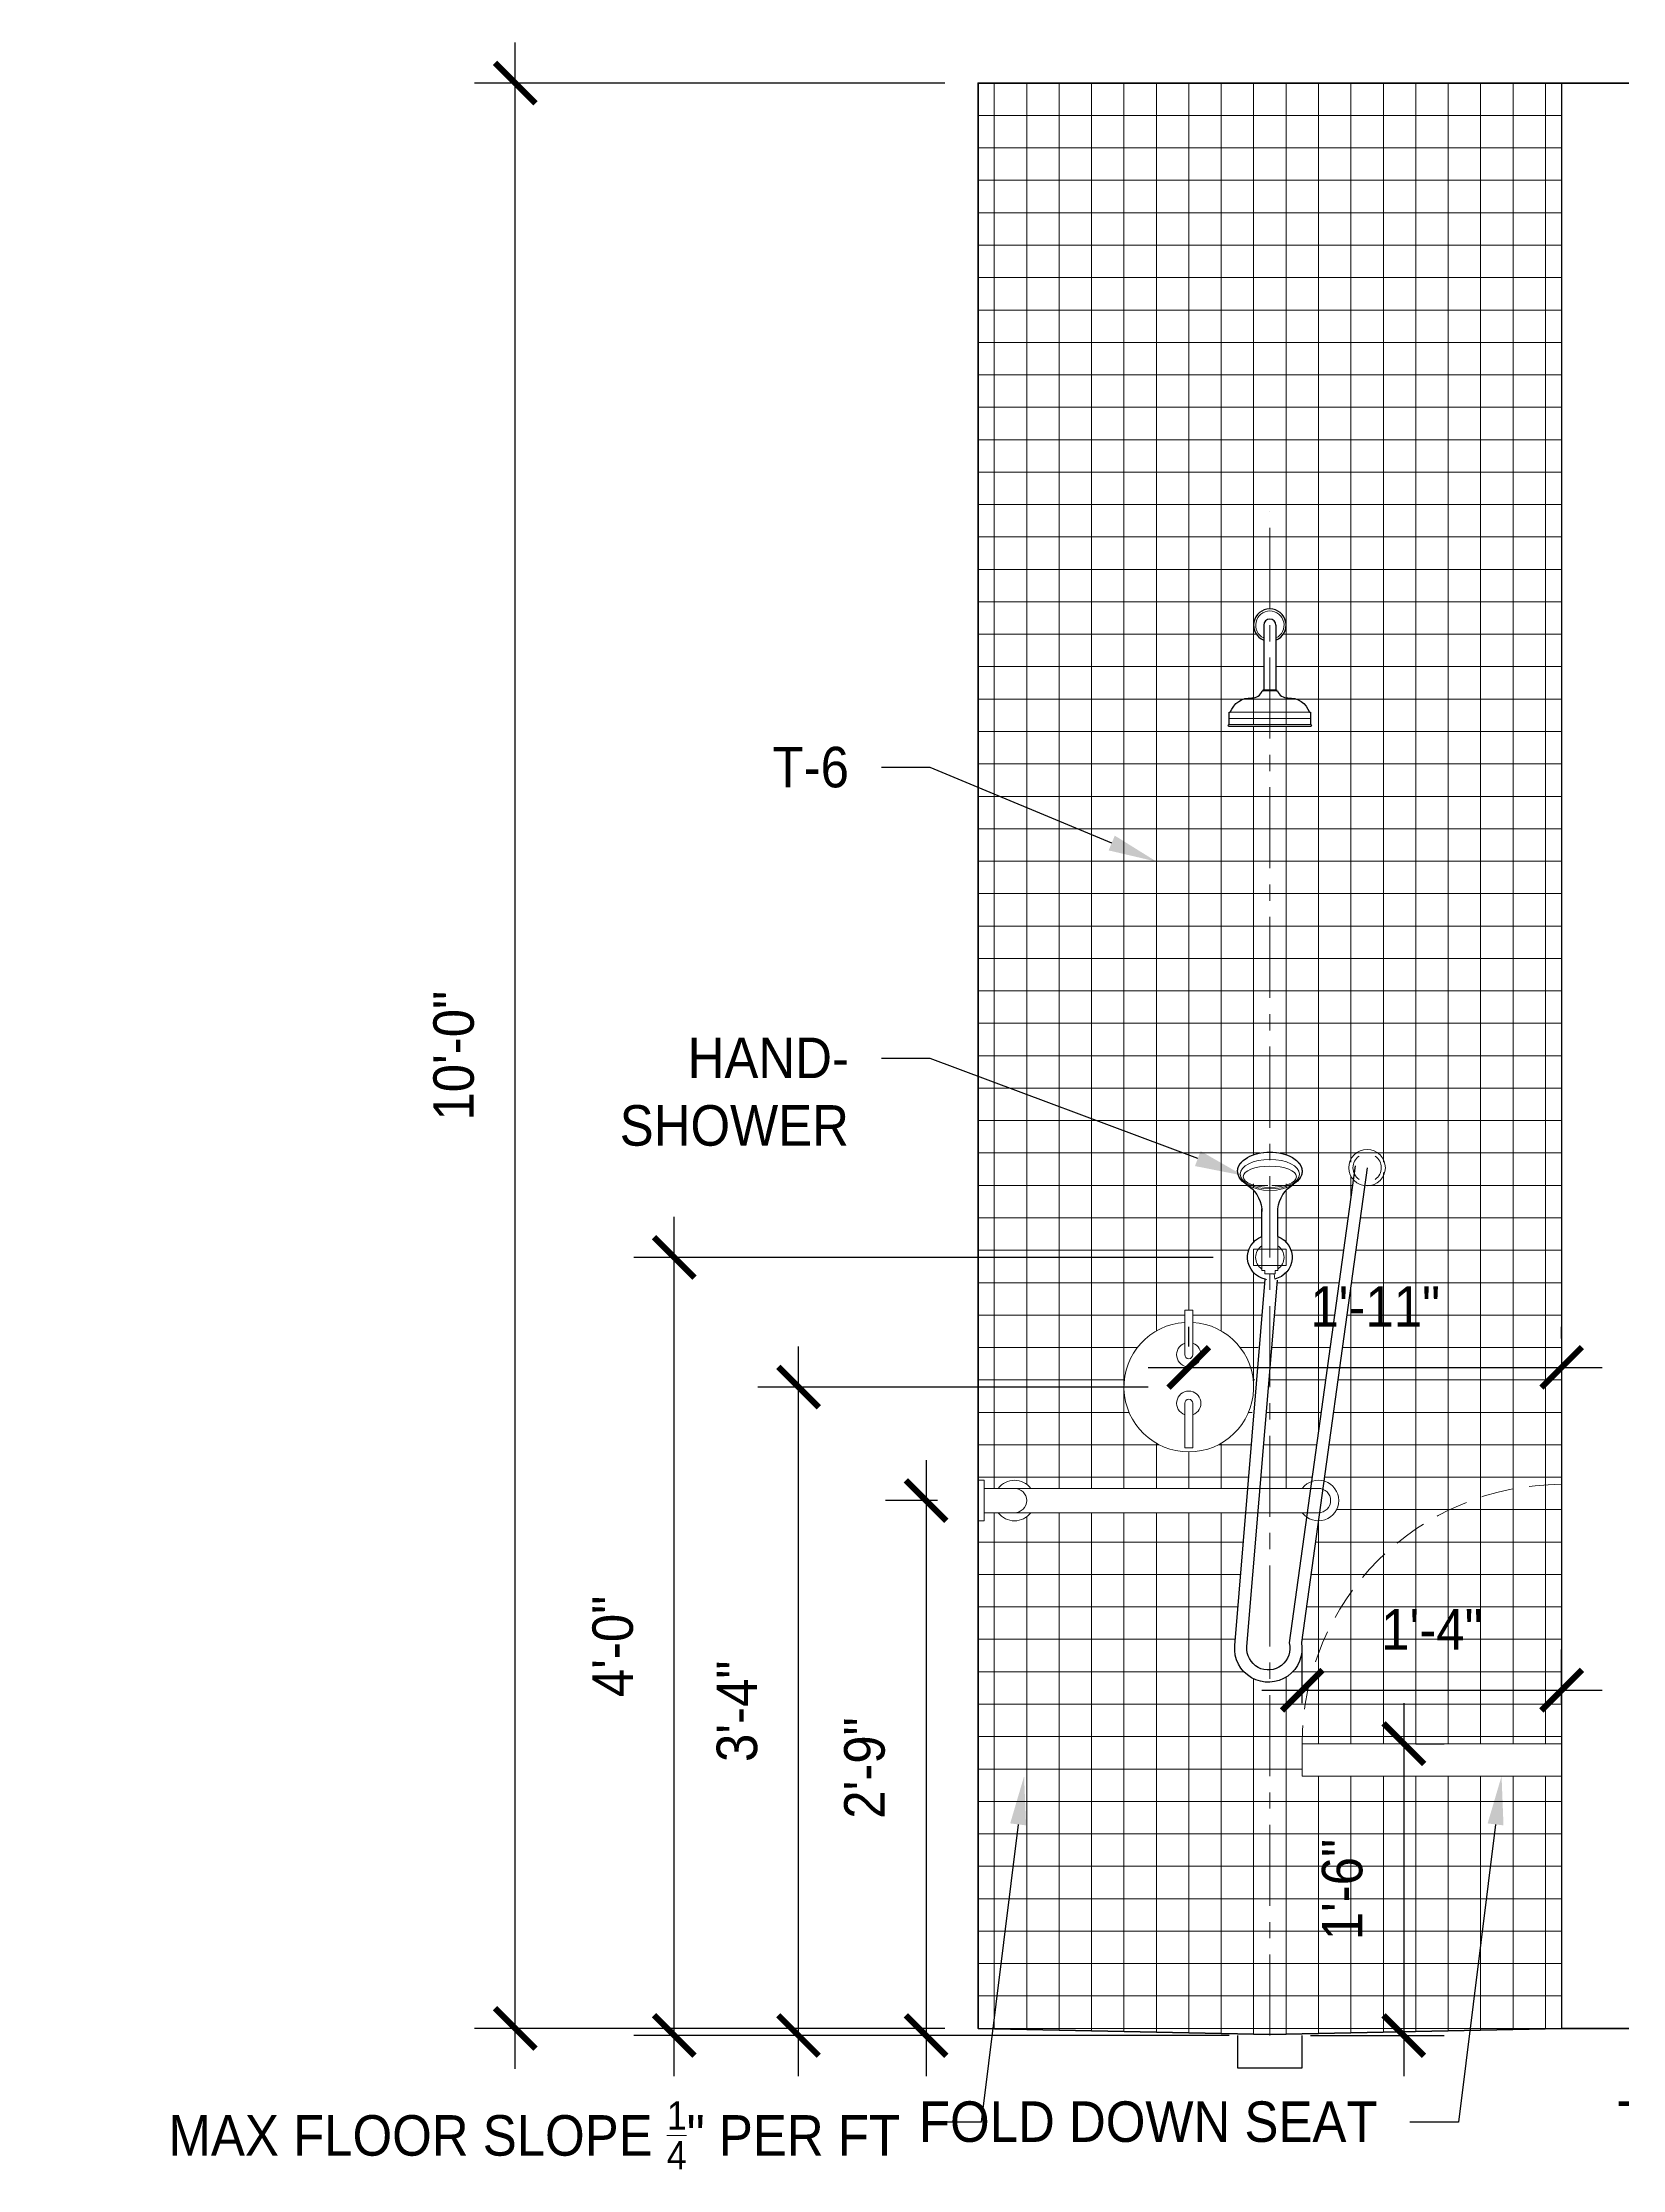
# Model space of a CAD drawing. Header units: inches. Extents: x -3027 to 6920, y -6604 to 320.
# Drawn here: x -856.7 to -759.2, y -2708.7 to -2577.5 of the extents above; entities that cross this region are included whole.
import ezdxf
from ezdxf import colors
from ezdxf.entities.mleader import LeaderData, LeaderLine
from ezdxf.math import Vec2, Vec3

# ---------------------------------------------------------------- set-up
doc = ezdxf.new("R2010")
doc.units = ezdxf.units.IN
doc.header["$LTSCALE"] = 4
doc.header["$MEASUREMENT"] = 0
doc.header["$PDMODE"] = 35
doc.header["$PDSIZE"] = -5
doc.linetypes.add('CENTER', pattern=[2, 1.25, -0.25, 0.25, -0.25])
doc.linetypes.add('DASHED', pattern=[0.75, 0.5, -0.25])
doc.layers.get('0').update_dxf_attribs({"linetype": 'CONTINUOUS'})
doc.layers.get('Defpoints').update_dxf_attribs({"linetype": 'CONTINUOUS'})
for name, color, linetype, lineweight in [('A-ELEV-2', 5, 'CONTINUOUS', 25), ('A-ELEV-3', 8, 'CONTINUOUS', 15), ('A-ELEV-4', 9, 'CONTINUOUS', 9), ('A-ELEV-BYND', 9, 'DASHED', 9), ('A-ELEV-CUT', 3, 'CONTINUOUS', 50), ('A-ELEV-HTCH', 40, 'CONTINUOUS', 9), ('A-NOTE-CL', 8, 'CENTER', 15), ('A-NOTE-DIM', 8, 'CONTINUOUS', 15), ('A-NOTE-REF', 8, 'CONTINUOUS', 15)]:
    doc.layers.add(name, color=color, linetype=linetype, lineweight=lineweight)
doc.styles.add('ANNOT-SM', font='swisse.ttf', dxfattribs={"width": 0.9, "height": 0.078125})
doc.dimstyles.new('DIM-ANNOT', dxfattribs={"dimtxt": 0.078125, "dimasz": 0.078125, "dimexe": 0.078125, "dimexo": 0.078125, "dimgap": 0.078125, "dimtad": 1, "dimzin": 11, "dimdsep": 46, "dimlunit": 4, "dimtxsty": 'ANNOT-SM', "dimblk1": 'ARCHTICK', "dimblk2": 'ARCHTICK', "dimsah": 1, "dimcen": 0, "dimdle": 0.078125, "dimclrd": 8, "dimclre": 8, "dimclrt": 8, "dimadec": 0, "dimazin": 0, "dimtfac": 4, "dimtofl": 0, "dimtmove": 2, "dimatfit": 3, "dimfxl": 1, "dimfrac": 2, "dimtzin": 0, "dimarcsym": 0})

# ---------------------------------------------------------------- blocks, each defined once
blk = doc.blocks.new('E15-SHWR-ROHLHD5-F-flat-1')
at = {"layer": 'A-ELEV-2'}
for p, q in [((-0.375, 0), (-0.375, -4)), ((0.375, 0), (0.375, -4))]:
    blk.add_line(p, q, dxfattribs=at)
blk.add_lwpolyline([(-2.5, -6.25, -0.9999999999999999), (-2.5, -6.125), (-2.5, -5.375), (-2.437500000000227, -5.375000000001137, -0.333686454698972), (-1.113209750827082, -4.489230281457594, 0.3211683476100087), (-0.4687499999972715, -4.062499999993634), (-0.40625, -4.0625), (-0.40625, -4), (0.40625, -4), (0.40625, -4.0625), (0.4687499999972715, -4.062499999993634, 0.3211683476100084), (1.113209750827082, -4.489230281457594, -0.333686454698972), (2.437500000000227, -5.375000000001137), (2.5, -5.375), (2.5, -6.125, -0.9999999999999999), (2.5, -6.25)], format="xyb", close=True, dxfattribs=at)
for radius, start, end in [(1, 292.0243128370433, 247.9756871629567), (0.375, 0, 180)]:
    blk.add_arc((0, 0), radius, start, end, dxfattribs=at)
at = {"layer": 'A-ELEV-4'}
for p, q in [((0.40625, -4.0625), (-0.40625, -4.0625)), ((2.5, -5.375), (-2.5, -5.375)), ((2.5, -5.758660223047173), (-2.5, -5.758660223047173)), ((2.5, -6.125), (-2.5, -6.125))]:
    blk.add_line(p, q, dxfattribs=at)
blk.add_arc((0, 0), 0.875, 295.3769335251491, 244.6230664748509, dxfattribs=at)
at = {"layer": 'A-ELEV-HTCH'}
blk.add_arc((-2.5, -6.1875), 0.0625, 90, 270, dxfattribs=at)
blk = doc.blocks.new('HC-GB-SD')
at = {"layer": 'A-ELEV-3'}
for p, q in [((0, -1.25), (0, 1.25)), ((0, 1.25), (0.375, 1.25)), ((0.375, 1.25), (0.375, -1.25)), ((0.375, 0.75), (2.25, 0.75)), ((0.375, 0.75), (0.5, 0.75)), ((0.375, -1.25), (0, -1.25)), ((0.375, -0.75), (2.25, -0.75)), ((0.5, -0.75), (0.375, -0.75))]:
    blk.add_line(p, q, dxfattribs=at)
blk.add_arc((2.25, 2.387982389953636e-15), 0.75, 270, 90, dxfattribs=at)
blk = doc.blocks.new('A$C621010FF')
at = {"layer": 'A-ELEV-3'}
for p, q in [((-0.25, 2), (-0.25, 4.742640687119291)), ((-0.25, 4.742640687119291), (0.25, 4.742640687119291)), ((0.25, 2), (0.25, 4.742640687119291)), ((-0.25, -1), (-0.25, -3.742640687119291)), ((0.25, -1), (0.25, -3.742640687119291)), ((-0.25, -3.742640687119291), (0.25, -3.742640687119291))]:
    blk.add_line(p, q, dxfattribs=at)
for centre, radius, start, end in [((0, 0), 4, 93.58332169847198, 86.41667830152804), ((0, 2), 0.75, 109.4712206344927, 70.52877936550732), ((0, 2), 0.25, 180, 0), ((0, -1), 0.75, 289.4712206344927, 250.5287793655073), ((0, -1), 0.25, 0, 180)]:
    blk.add_arc(centre, radius, start, end, dxfattribs=at)
blk = doc.blocks.new('E18-HANDHELD SHOWER')
at = {"layer": 'A-ELEV-2'}
for p, q in [((5.5, 1.280868845744408), (5.5, 3.001124230637288)), ((5.499999999999545, 2.821722580969436), (5.5, 3.001124230639107)), ((6.5, 1.280868845744408), (6.5, 3.001124230631831)), ((6.5, 3.001124230637288), (6.5, 2.821722580969436))]:
    blk.add_line(p, q, dxfattribs=at)
for points in [[(0, 5.531414135935847), (4.050591190224623, -23.7598903676917, 1.141498579287897), (8.163441535601578, -23.94739189394022), (6.283738384235221, -1.345406083422859)], [(0.7420277977589649, 5.640477178956644), (4.8124642513867, -23.78584773755028, 1.192323864681555), (7.415788858622363, -24.00702630880551), (5.535632139101835, -1.398670011103604)]]:
    blk.add_lwpolyline(points, format="xyb", dxfattribs=at)
for centre, radius, start, end in [((3.490455371841563, 2.780409766466619), 2.021629166601518, 6.267848514513874, 58.82822436577958), ((3.490455371841563, 2.780409766466619), 2.021629166601533, 6.267848514723915, 58.82822436580186), ((8.509544628158437, 2.780409766466619), 2.021629166601468, 121.1717756342204, 173.7321514854861), ((8.509544628158437, 2.780409766466619), 2.0216291666015, 121.1717756342204, 173.7321514852761), ((6, 0), 1.375, 111.323686263537, 256.9592032580652), ((6, 0), 1.375, 281.9088420069075, 68.67631373646297)]:
    blk.add_arc(centre, radius, start, end, dxfattribs=at)
blk.add_ellipse((6, 5.3125), major_axis=(-1.990105135162594, 3.65564308994198e-16), ratio=0.5947794455564386, start_param=2.396767485516615, end_param=7.02801047525203, dxfattribs=at)
at = {"layer": 'A-ELEV-3'}
for p, q in [((5.5, 1.280868845744408), (5.5, -0.8130280908444547)), ((6.5, 1.280868845744408), (6.5, -0.8130280908444547)), ((5.5, -0.8130280908444547), (5.66970924457064, -0.8130280908444547)), ((5.66970924457064, -1.009726671099997), (5.66970924457064, -0.8130280908444547)), ((5.66970924457064, -1.009726671099997), (6.31454393256945, -1.009726671099997)), ((6.31454393256945, -1.009726671099997), (6.31454393256945, -0.8130280908444547)), ((6.31454393256945, -0.8130280908444547), (6.5, -0.8130280908444547))]:
    blk.add_line(p, q, dxfattribs=at)
blk.add_lwpolyline([(6.999996463404386, -0.5), (6.999996463404386, 0.5), (5.000003536594704, 0.5), (5.000003536594704, -0.5)], close=True, dxfattribs=at)
blk.add_lwpolyline([(5.739317635485349, -1.009726671099997), (5.689738420272079, -1.3395382607996)], dxfattribs=at)
blk.add_circle((0, 5.531414135935847), 1.125, dxfattribs=at)
for centre, radius, start, end in [((0, 5.531414135935847), 0.875, 124.8499045791395, 235.1500954210056), ((0, 5.531414135935847), 0.875, 304.8499045791395, 55.15009542102692), ((6, 0), 0.875, 124.8499045791395, 235.1500954210056), ((6, 0), 0.875, 304.8499045791395, 55.15009542102692), ((6, 0), 1.375, 278.0920125907263, 281.9088420069075)]:
    blk.add_arc(centre, radius, start, end, dxfattribs=at)
for centre, major_axis, ratio in [((6, 5.3125), (-1.990105135162594, 3.65564308994198e-16), 0.5947794455564386), ((6, 5.136460654066468), (-1.83041585933961, 3.362308337226799e-16), 0.4964152497804734), ((6, 4.972875202885916), (-1.644904876687633, 3.021541445137635e-16), 0.3988921980655417)]:
    blk.add_ellipse(centre, major_axis=major_axis, ratio=ratio, dxfattribs=at)
blk = doc.blocks.new('_ARCHTICK')
at = {"color": 0, "linetype": 'ByBlock', "const_width": 0.15}
blk.add_lwpolyline([(-0.5, -0.5), (0.5, 0.5)], dxfattribs=at)
blk = doc.blocks.new('*D99')
at = {"layer": 'A-NOTE-DIM', "color": 8, "lineweight": -2, "transparency": 16777216}
for p, q in [((-802.2063306717682, -2664.9375), (-802.2063306717682, -2702.9375)), ((-801.499838671526, -2667.4375), (-804.7063306717682, -2667.4375)), ((-801.499838671526, -2700.4375), (-804.7063306717682, -2700.4375))]:
    blk.add_line(p, q, dxfattribs=at)
at = {"layer": 'Defpoints', "color": 0, "transparency": 16777216}
for p in [(-798.999838671526, -2667.4375), (-802.2063306717682, -2700.4375), (-798.999838671526, -2700.4375)]:
    blk.add_point(p, dxfattribs=at)
at = {"layer": 'A-NOTE-DIM', "color": 8, "lineweight": -2, "transparency": 16777216, "xscale": 2.5, "yscale": 2.5, "zscale": 2.5}
for p, rotation in [((-802.2063306717682, -2667.4375), 90), ((-802.2063306717682, -2700.4375), 270)]:
    blk.add_blockref('_ARCHTICK', p, dxfattribs=dict(at, rotation=rotation))
at = {"layer": 'A-NOTE-DIM', "color": 8, "transparency": 16777216, "insert": (-805.990982463519, -2683.9375), "char_height": 2.5, "attachment_point": 5, "rotation": 90, "style": 'ANNOT-SM'}
blk.add_mtext('2\'-9" ', dxfattribs=at)
blk = doc.blocks.new('*D100')
at = {"layer": 'A-NOTE-DIM', "color": 8, "lineweight": -2, "transparency": 16777216}
for p, q in [((-810.0742709965052, -2702.9375), (-810.0742709965052, -2657.9375)), ((-788.4998786715387, -2660.4375), (-812.5742709965052, -2660.4375)), ((-783.4998586715324, -2700.4375), (-812.5742709965052, -2700.4375))]:
    blk.add_line(p, q, dxfattribs=at)
at = {"layer": 'Defpoints', "color": 0, "transparency": 16777216}
for p in [(-810.0742709965052, -2660.4375), (-785.9998786715387, -2660.4375), (-780.9998586715324, -2700.4375)]:
    blk.add_point(p, dxfattribs=at)
at = {"layer": 'A-NOTE-DIM', "color": 8, "lineweight": -2, "transparency": 16777216, "xscale": 2.5, "yscale": 2.5, "zscale": 2.5}
for p, rotation in [((-810.0742709965052, -2660.4375), 90), ((-810.0742709965052, -2700.4375), 270)]:
    blk.add_blockref('_ARCHTICK', p, dxfattribs=dict(at, rotation=rotation))
at = {"layer": 'A-NOTE-DIM', "color": 8, "transparency": 16777216, "insert": (-813.857232456951, -2680.4375), "char_height": 2.5, "attachment_point": 5, "rotation": 90, "style": 'ANNOT-SM'}
blk.add_mtext('3\'-4" ', dxfattribs=at)
blk = doc.blocks.new('*D101')
at = {"layer": 'A-NOTE-DIM', "color": 8, "lineweight": -2, "transparency": 16777216}
for p, q in [((-772.7390273827259, -2679.9375), (-772.7390273827259, -2702.9375)), ((-771.9998786715382, -2682.4375), (-770.2390273827259, -2682.4375)), ((-778.4998586715324, -2700.4375), (-770.2390273827259, -2700.4375))]:
    blk.add_line(p, q, dxfattribs=at)
at = {"layer": 'Defpoints', "color": 0, "transparency": 16777216}
for p in [(-774.4998786715382, -2682.4375), (-780.9998586715324, -2700.4375), (-772.7390273827259, -2700.4375)]:
    blk.add_point(p, dxfattribs=at)
at = {"layer": 'A-NOTE-DIM', "color": 8, "lineweight": -2, "transparency": 16777216, "xscale": 2.5, "yscale": 2.5, "zscale": 2.5}
for p, rotation in [((-772.7390273827259, -2682.4375), 90), ((-772.7390273827259, -2700.4375), 270)]:
    blk.add_blockref('_ARCHTICK', p, dxfattribs=dict(at, rotation=rotation))
at = {"layer": 'A-NOTE-DIM', "color": 8, "transparency": 16777216, "insert": (-776.5236791744767, -2691.4375), "char_height": 2.5, "attachment_point": 5, "rotation": 90, "style": 'ANNOT-SM'}
blk.add_mtext('1\'-6" ', dxfattribs=at)
blk = doc.blocks.new('*D102')
at = {"layer": 'A-NOTE-DIM', "color": 8, "lineweight": -2, "transparency": 16777216}
for p, q in [((-785.9998786715387, -2657.9375), (-785.9998786715387, -2656.720825554759)), ((-762.9998786715382, -2657.437499999996), (-762.9998786715382, -2656.720825554759)), ((-788.4998786715387, -2659.220825554759), (-760.4998786715382, -2659.220825554759))]:
    blk.add_line(p, q, dxfattribs=at)
at = {"layer": 'Defpoints', "color": 0, "transparency": 16777216}
for p in [(-762.9998786715382, -2659.220825554759), (-785.9998786715387, -2660.4375), (-762.9998786715382, -2659.937499999996)]:
    blk.add_point(p, dxfattribs=at)
at = {"layer": 'A-NOTE-DIM', "color": 8, "lineweight": -2, "transparency": 16777216, "xscale": 2.5, "yscale": 2.5, "zscale": 2.5, "rotation": 180}
blk.add_blockref('_ARCHTICK', (-785.9998786715387, -2659.220825554759), dxfattribs=at)
at = {"layer": 'A-NOTE-DIM', "color": 8, "lineweight": -2, "transparency": 16777216, "xscale": 2.5, "yscale": 2.5, "zscale": 2.5}
blk.add_blockref('_ARCHTICK', (-762.9998786715382, -2659.220825554759), dxfattribs=at)
at = {"layer": 'A-NOTE-DIM', "color": 8, "transparency": 16777216, "insert": (-774.4998786715385, -2655.470825554759), "char_height": 2.5, "attachment_point": 5, "style": 'ANNOT-SM'}
blk.add_mtext('1\'-11" ', dxfattribs=at)
blk = doc.blocks.new('*D103')
at = {"layer": 'A-NOTE-DIM', "color": 8, "lineweight": -2, "transparency": 16777216}
for p, q in [((-778.9998786715382, -2679.9375), (-778.9998786715382, -2676.634063621166)), ((-762.9998786715382, -2679.9375), (-762.9998786715382, -2676.634063621166)), ((-781.4998786715382, -2679.134063621166), (-760.4998786715382, -2679.134063621166))]:
    blk.add_line(p, q, dxfattribs=at)
at = {"layer": 'Defpoints', "color": 0, "transparency": 16777216}
for p in [(-762.9998786715382, -2679.134063621166), (-778.9998786715382, -2682.4375), (-762.9998786715382, -2682.4375)]:
    blk.add_point(p, dxfattribs=at)
at = {"layer": 'A-NOTE-DIM', "color": 8, "lineweight": -2, "transparency": 16777216, "xscale": 2.5, "yscale": 2.5, "zscale": 2.5, "rotation": 180}
blk.add_blockref('_ARCHTICK', (-778.9998786715382, -2679.134063621166), dxfattribs=at)
at = {"layer": 'A-NOTE-DIM', "color": 8, "lineweight": -2, "transparency": 16777216, "xscale": 2.5, "yscale": 2.5, "zscale": 2.5}
blk.add_blockref('_ARCHTICK', (-762.9998786715382, -2679.134063621166), dxfattribs=at)
at = {"layer": 'A-NOTE-DIM', "color": 8, "transparency": 16777216, "insert": (-770.9998786715382, -2675.384063621166), "char_height": 2.5, "attachment_point": 5, "style": 'ANNOT-SM'}
blk.add_mtext('1\'-4" ', dxfattribs=at)
blk = doc.blocks.new('*D104')
at = {"layer": 'A-NOTE-DIM', "color": 8, "lineweight": -2, "transparency": 16777216}
for p, q in [((-817.7378700568879, -2702.9375), (-817.7378700568879, -2649.9375)), ((-784.4998551349345, -2652.4375), (-820.2378700568879, -2652.4375)), ((-783.4998586715324, -2700.4375), (-820.2378700568879, -2700.4375))]:
    blk.add_line(p, q, dxfattribs=at)
at = {"layer": 'Defpoints', "color": 0, "transparency": 16777216}
for p in [(-817.7378700568879, -2652.4375), (-781.9998551349345, -2652.4375), (-780.9998586715324, -2700.4375)]:
    blk.add_point(p, dxfattribs=at)
at = {"layer": 'A-NOTE-DIM', "color": 8, "lineweight": -2, "transparency": 16777216, "xscale": 2.5, "yscale": 2.5, "zscale": 2.5}
for p, rotation in [((-817.7378700568879, -2652.4375), 90), ((-817.7378700568879, -2700.4375), 270)]:
    blk.add_blockref('_ARCHTICK', p, dxfattribs=dict(at, rotation=rotation))
at = {"layer": 'A-NOTE-DIM', "color": 8, "transparency": 16777216, "insert": (-821.5208315173337, -2676.4375), "char_height": 2.5, "attachment_point": 5, "rotation": 90, "style": 'ANNOT-SM'}
blk.add_mtext('4\'-0" ', dxfattribs=at)
blk = doc.blocks.new('*D200')
at = {"layer": 'A-NOTE-DIM', "color": 8, "lineweight": -2, "transparency": 16777216}
for p, q in [((-827.5500000000001, -2702.5), (-827.5500000000001, -2577.5)), ((-801.0384328496452, -2580), (-830.0500000000001, -2580)), ((-801.0384328496452, -2700), (-830.0500000000001, -2700))]:
    blk.add_line(p, q, dxfattribs=at)
at = {"layer": 'Defpoints', "color": 0, "transparency": 16777216}
for p in [(-827.5500000000001, -2580), (-798.5384328496452, -2580), (-798.5384328496452, -2700)]:
    blk.add_point(p, dxfattribs=at)
at = {"layer": 'A-NOTE-DIM', "color": 8, "lineweight": -2, "transparency": 16777216, "xscale": 2.5, "yscale": 2.5, "zscale": 2.5}
for p, rotation in [((-827.5500000000001, -2580), 90), ((-827.5500000000001, -2700), 270)]:
    blk.add_blockref('_ARCHTICK', p, dxfattribs=dict(at, rotation=rotation))
at = {"layer": 'A-NOTE-DIM', "color": 8, "transparency": 16777216, "insert": (-831.3329614604459, -2640), "char_height": 2.5, "attachment_point": 5, "rotation": 90, "style": 'ANNOT-SM'}
blk.add_mtext('10\'-0" ', dxfattribs=at)

msp = doc.modelspace()

# ---------------------------------------------------------------- hatches: boundary and pattern name
at = {"layer": 'A-ELEV-4'}
h = msp.add_hatch(dxfattribs=at)
h.set_pattern_fill('ANSI37', color=256, scale=16, angle=45)
h.set_pattern_definition([(90, (0, 0), (-2, 4.440892098500626e-16), []), (180, (0, 0), (-4.440892098500626e-16, -2), [])])
edge = h.paths.add_edge_path()
edge.add_ellipse((-780.9998586715301, -2647.125), major_axis=(1.990105135162594, 3.547322747390351e-14), ratio=0.5947794455564386, start_angle=317.3246613944879, end_angle=582.6753386058864)
edge.add_arc((-778.4903140433717, -2649.657090233534), 2.021629166601972, 116.5579059769582, 173.7321514853229)
edge.add_line((-780.4998586715301, -2649.436375769364), (-780.4998586715301, -2651.156631154255))
edge.add_arc((-780.9998586715301, -2652.4375), 1.374999999999919, -69.86481711425421, 68.67631373650067, ccw=False)
edge.add_line((-780.5265337764349, -2653.72846419148), (-781.6042334523005, -2666.687499999995))
edge.add_line((-781.6042334523005, -2666.687499999995), (-778.999838671527, -2666.687499999995))
edge.add_arc((-777.9998386715272, -2667.437499999995), 1.249999999999818, 110.3686242717209, 143.1301023541497, ccw=False)
edge.add_line((-778.4349120844201, -2666.265659086989), (-775.8576574640549, -2647.633963760104))
edge.add_arc((-774.9998586715302, -2646.906085864064), 1.125000000000139, 180.0000000000232, 220.3159881870101, ccw=False)
edge.add_arc((-775.2585464523277, -2647.029082363447), 0.8749999999999659, 106.00882393892849, 171.9193178272209, ccw=False)
edge.add_arc((-774.9998586715302, -2646.906085864064), 0.8749999999997666, 124.8499045789755, 235.1500954208513)
edge.add_arc((-774.9663824515237, -2646.633687556969), 1.124999999999884, 241.6926545441601, 345.9876031656715)
edge.add_arc((-774.7411708907325, -2647.029082363448), 0.8750000000001423, 8.080682172807512, 73.99117606095594)
edge.add_arc((-774.9998586715301, -2646.906085864064), 0.8750000000000597, -55.15009542100012, 55.15009542089268, ccw=False)
edge.add_arc((-775.3751777006536, -2646.917444374367), 1.124999999999862, 281.34019382059785, 321.08341639332264, ccw=False)
edge.add_line((-775.1539644378495, -2648.020480952346), (-777.6722587297586, -2666.231186864134))
edge.add_arc((-777.999838671527, -2667.437499999995), 1.249999999999818, -90.5540293592507, 74.80743484752008, ccw=False)
edge.add_line((-778.0119255287572, -2668.687441561781), (-779.0504498617547, -2676.197390367692))
edge.add_arc((-781.0944316273215, -2676.564087555853), 2.076614621390946, -184.55783587452845, 10.170857932374815, ccw=False)
edge.add_line((-783.1644792190364, -2676.399068606002), (-782.48156084559, -2668.187499999995))
edge.add_line((-782.48156084559, -2668.187499999995), (-795.749838671522, -2668.187499999995))
edge.add_arc((-796.749838671526, -2667.4375), 1.25, 216.869897645844, 323.13010235446865, ccw=False)
edge.add_line((-797.749838671526, -2668.1875), (-798.624838671526, -2668.1875))
edge.add_line((-798.624838671526, -2668.1875), (-798.624838671526, -2668.6875))
edge.add_line((-798.624838671526, -2668.6875), (-798.999838671526, -2668.6875))
edge.add_line((-798.999838671526, -2668.6875), (-798.999838671526, -2700))
edge.add_line((-798.999838671526, -2700), (-781.0076477821551, -2700.374837310195))
edge.add_line((-781.0076477821551, -2700.374837310195), (-762.999838671527, -2700))
edge.add_line((-762.999838671527, -2700), (-762.999838671527, -2684.4375))
edge.add_line((-762.999838671527, -2684.4375), (-778.9998786715382, -2684.4375))
edge.add_line((-778.9998786715382, -2684.4375), (-778.9998786715382, -2682.4375))
edge.add_arc((-762.9998786715378, -2682.4375), 16.00000000000045, 89.9998567605125, 180, ccw=False)
edge.add_line((-762.999838671527, -2666.43750000005), (-762.999838671527, -2580))
edge.add_line((-762.999838671527, -2580), (-798.999838671526, -2580))
edge.add_line((-798.999838671526, -2580), (-798.999838671526, -2666.1875))
edge.add_line((-798.999838671526, -2666.1875), (-798.624838671526, -2666.1875))
edge.add_line((-798.624838671526, -2666.1875), (-798.624838671526, -2666.6875))
edge.add_line((-798.624838671526, -2666.6875), (-797.749838671526, -2666.6875))
edge.add_arc((-796.749838671526, -2667.4375), 1.25, 36.86989764615669, 143.130102354156, ccw=False)
edge.add_line((-795.7498386715301, -2666.687499999995), (-782.3568127482022, -2666.687499999995))
edge.add_line((-782.3568127482022, -2666.687499999995), (-782.0136402929569, -2660.769017102308))
edge.add_arc((-785.9998786715387, -2660.4375), 4.000000000000151, 93.58332169847188, 355.2459140545888, ccw=False)
edge.add_line((-786.2498786715387, -2656.445320144332), (-786.2498786715387, -2655.694859312881))
edge.add_line((-786.2498786715387, -2655.694859312881), (-785.7498786715387, -2655.694859312881))
edge.add_line((-785.7498786715387, -2655.694859312881), (-785.7498786715387, -2656.445320144332))
edge.add_arc((-785.9998786715387, -2660.4375), 3.999999999999646, -4.754085945417785, 86.41667830152772, ccw=False)
edge.add_line((-782.013640292957, -2660.769017102308), (-781.2835970557653, -2653.782906083423))
edge.add_arc((-780.9998586715302, -2652.4375), 1.374999999999849, 111.3236862634948, 258.091157993077, ccw=False)
edge.add_line((-781.4998586715301, -2651.156631154255), (-781.4998586715301, -2649.436375769365))
edge.add_arc((-783.5094032996883, -2649.657090233534), 2.021629166601299, 6.267848514652227, 63.44209402288904)
edge = h.paths.add_edge_path(flags=16)
edge.add_line((-778.4998586715324, -2619.5625), (-783.4998586715324, -2619.5625))
edge.add_arc((-783.4998586715324, -2619.625), 0.0625, 90, 270)
edge.add_line((-783.4998586715324, -2619.6875), (-778.4998586715324, -2619.6875))
edge.add_line((-778.4998586715324, -2619.6875), (-778.4998586715324, -2619.5625))
edge = h.paths.add_edge_path(flags=16)
edge.add_line((-780.6248586715324, -2614.364524810887), (-780.6248586715324, -2617.5))
edge.add_line((-780.6248586715324, -2617.5), (-781.3748586715324, -2617.5))
edge.add_line((-781.3748586715324, -2617.5), (-781.3748586715324, -2614.364524810887))
edge.add_arc((-780.9998586715324, -2613.4375), 0.9999999999999514, -67.97568716295672, 247.97568716295672, ccw=False)
edge = h.paths.add_edge_path(flags=17)
edge.add_arc((-762.9998786715378, -2682.4375), 16.00000000000043, 89.9998567605125, 180)
edge.add_line((-778.9998786715382, -2682.4375), (-762.999838671527, -2682.4375))
edge.add_line((-762.999838671527, -2682.4375), (-762.999838671527, -2666.43750000005))

# ---------------------------------------------------------------- linework, layer by layer
at = {"layer": 'A-ELEV-2'}
msp.add_line((-762.999838671527, -2580), (-762.999838671527, -2700), dxfattribs=at)
msp.add_lwpolyline([(-782.9998586715324, -2700.4375), (-782.9998586715324, -2702.4375), (-778.9998586715324, -2702.4375), (-778.9998586715324, -2700.4375)], dxfattribs=at)
at = {"layer": 'A-ELEV-3'}
for p, q in [((-796.749838671526, -2666.687499999995), (-777.999838671527, -2666.687499999995)), ((-796.749838671526, -2668.187499999995), (-777.999838671527, -2668.187499999995))]:
    msp.add_line(p, q, dxfattribs=at)
msp.add_lwpolyline([(-762.9998786715382, -2684.4375), (-778.9998786715382, -2684.4375), (-778.9998786715382, -2682.4375), (-762.9998786715382, -2682.4375)], close=True, dxfattribs=at)
for centre, radius, start, end in [((-796.749838671526, -2667.4375), 1.25, 36.86989764613454, 143.1301023541299), ((-777.999838671527, -2667.437499999995), 1.25, 216.8698976458701, 143.1301023541299), ((-777.999838671527, -2667.437499999995), 0.75, 270, 90), ((-796.749838671526, -2667.4375), 1.25, 216.8698976458701, 323.1301023545169)]:
    msp.add_arc(centre, radius, start, end, dxfattribs=at)
at = {"layer": 'A-ELEV-BYND'}
msp.add_arc((-762.9998786715378, -2682.4375), 16.00000000000045, 90, 180, dxfattribs=at)
at = {"layer": 'A-ELEV-CUT'}
msp.add_lwpolyline([(-663.9997999999991, -2700), (-762.999838671526, -2700), (-781.0076477821549, -2700.374837310195), (-798.999838671526, -2700), (-798.999838671526, -2580), (-663.9997999999991, -2580)], close=True, dxfattribs=at)
at = {"layer": 'A-NOTE-CL'}
msp.add_line((-780.9998586715324, -2700.4375), (-780.9998586715324, -2606.437499999998), dxfattribs=at)

# ---------------------------------------------------------------- block references
msp.add_blockref('HC-GB-SD', (-798.999838671526, -2667.4375))
at = {"layer": 'A-ELEV-3'}
for name, p in [('E15-SHWR-ROHLHD5-F-flat-1', (-780.9998586715324, -2613.4375)), ('A$C621010FF', (-785.9998786715387, -2660.4375))]:
    msp.add_blockref(name, p, dxfattribs=at)
at = {"layer": 'A-ELEV-3', "xscale": -1}
msp.add_blockref('E18-HANDHELD SHOWER', (-774.9998586715301, -2652.4375), dxfattribs=at)

# ---------------------------------------------------------------- dimensions: what is measured, and where the dimension line sits
at = {"layer": 'A-NOTE-DIM'}
for base, p1, p2, override, picture, middle in [((-827.5500000000001, -2580), (-798.5384328496452, -2700), (-798.5384328496452, -2580), {"dimpost": ' '}, '*D200', (-831.3329614604459, -2640)), ((-817.7378700568879, -2652.4375), (-780.9998586715324, -2700.4375), (-781.9998551349345, -2652.4375), {"dimscale": 0, "dimpost": ' ', "dimtix": 0, "dimtofl": 0, "dimtmove": 2, "dimatfit": 3}, '*D104', (-821.5208315173337, -2676.4375)), ((-810.0742709965052, -2660.4375), (-780.9998586715324, -2700.4375), (-785.9998786715387, -2660.4375), {"dimscale": 0, "dimpost": ' ', "dimtix": 0, "dimtofl": 0, "dimtmove": 2, "dimatfit": 3}, '*D100', (-813.857232456951, -2680.4375)), ((-802.2063306717682, -2700.4375), (-798.999838671526, -2667.4375), (-798.999838671526, -2700.4375), {"dimscale": 0, "dimpost": ' ', "dimtix": 0, "dimtofl": 0, "dimtmove": 2, "dimatfit": 3}, '*D99', (-805.990982463519, -2683.9375)), ((-772.7390273827259, -2700.4375), (-774.4998786715382, -2682.4375), (-780.9998586715324, -2700.4375), {"dimscale": 0, "dimpost": ' ', "dimtix": 0, "dimtofl": 0, "dimtmove": 2, "dimatfit": 3}, '*D101', (-776.5236791744767, -2691.4375))]:
    dim = msp.add_linear_dim(base=base, p1=p1, p2=p2, angle=90, dimstyle='DIM-ANNOT', override=override, dxfattribs=at)
    dim.commit()
    dim.dimension.update_dxf_attribs({"geometry": picture, "text_midpoint": middle})
for base, p1, p2, picture, middle in [((-762.9998786715382, -2659.220825554759), (-785.9998786715387, -2660.4375), (-762.9998786715382, -2659.937499999996), '*D102', (-774.4998786715385, -2655.470825554759)), ((-762.9998786715382, -2679.134063621166), (-778.9998786715382, -2682.4375), (-762.9998786715382, -2682.4375), '*D103', (-770.9998786715382, -2675.384063621166))]:
    dim = msp.add_linear_dim(base=base, p1=p1, p2=p2, dimstyle='DIM-ANNOT', override={"dimscale": 0, "dimpost": ' ', "dimtix": 0, "dimtofl": 0, "dimtmove": 2, "dimatfit": 3}, dxfattribs=at)
    dim.commit()
    dim.dimension.update_dxf_attribs({"geometry": picture, "text_midpoint": middle})

# ---------------------------------------------------------------- leaders
at = {"layer": 'A-NOTE-REF'}
ml = msp.add_multileader_mtext('Standard', dxfattribs=at)
ml.set_content('T-6', color=256, style='ANNOT-SM')
ml.set_leader_properties()
ml.build(insert=Vec2(0, 0))
ml.multileader.update_dxf_attribs({"dogleg_length": 0.09375, "arrow_head_size": 3, "scale": 32})
ctx = ml.context
ctx.base_point, ctx.scale, ctx.char_height, ctx.arrow_head_size, ctx.plane_origin = Vec3(-814.3728107720021, -2622.22821878174), 32, 2.5, 3, Vec3(-792.1331530840838, -2651.77821878174)
ctx.text_align_type = 2
notes = []
notes.append((ctx, [(0, (1, 1, 0), (-801.9615531655113, -2622.22821878174), (-1, 0), 3, [(0, [(-787.9831530840834, -2628.02821878174)], 0, [])])]))
ctx.mtext.insert, ctx.mtext.width, ctx.mtext.alignment, ctx.mtext.flow_direction = Vec3(-806.9615531655113, -2620.945257321294), 31.67690263508484, 3, 5
ml = msp.add_multileader_mtext('Standard', dxfattribs=at)
ml.set_content('HAND-\\PSHOWER', color=256, style='ANNOT-SM')
ml.set_leader_properties()
ml.build(insert=Vec2(0, 0))
ml.multileader.update_dxf_attribs({"dogleg_length": 0.09375, "arrow_head_size": 3, "scale": 32})
ctx = ml.context
ctx.base_point, ctx.scale, ctx.char_height, ctx.arrow_head_size, ctx.plane_origin = Vec3(-824.4377194941117, -2640.163945128919), 32, 2.5, 3, Vec3(-792.1331530840838, -2669.713945128919)
ctx.text_align_type = 2
notes.append((ctx, [(0, (1, 1, 0), (-801.9615531655113, -2640.163945128919), (-1, 0), 3, [(0, [(-782.6354717377011, -2647.39498188494)], 0, [])])]))
ctx.mtext.insert, ctx.mtext.width, ctx.mtext.alignment, ctx.mtext.flow_direction = Vec3(-806.9615531655113, -2638.880983668473), 31.67690263508484, 3, 5
ml = msp.add_multileader_mtext('Standard', dxfattribs=at)
ml.set_content('\\A1;MAX FLOOR SLOPE {\\H0.7x;\\S1/4;}" PER FT', color=256, style='ANNOT-SM')
ml.set_leader_properties()
ml.build(insert=Vec2(0, 0))
ml.multileader.update_dxf_attribs({"dogleg_length": 0.09375, "arrow_head_size": 3, "scale": 32})
ctx = ml.context
ctx.base_point, ctx.scale, ctx.char_height, ctx.arrow_head_size, ctx.plane_origin = Vec3(-833.473388967692, -2705.783018400034), 32, 2.5, 3, Vec3(-768.3785586187727, -2735.333018400034)
ctx.text_align_type = 2
notes.append((ctx, [(1, (1, 1, 0), (-798.8091901847306, -2705.783018400034), (-1, 0), 3, [(0, [(-796.1566171719182, -2684.4375)], 0, [])])]))
ctx.mtext.insert, ctx.mtext.width, ctx.mtext.alignment, ctx.mtext.flow_direction = Vec3(-803.8091901847306, -2704.500056939588), 29.24573939554466, 3, 5
ml = msp.add_multileader_mtext('Standard', dxfattribs=at)
ml.set_content('FOLD DOWN SEAT', color=256, style='ANNOT-SM')
ml.set_leader_properties()
ml.build(insert=Vec2(0, 0))
ml.multileader.update_dxf_attribs({"dogleg_length": 0.09375, "arrow_head_size": 3, "scale": 32})
ctx = ml.context
ctx.base_point, ctx.scale, ctx.char_height, ctx.arrow_head_size, ctx.plane_origin = Vec3(-797.8946871421342, -2705.783018400034), 32, 2.5, 3, Vec3(-738.9285586187726, -2735.333018400034)
ctx.text_align_type = 2
notes.append((ctx, [(1, (1, 1, 0), (-769.3591901847306, -2705.783018400034), (-1, 0), 3, [(0, [(-766.7066171719182, -2684.4375)], 0, [])])]))
ctx.mtext.insert, ctx.mtext.width, ctx.mtext.alignment, ctx.mtext.flow_direction = Vec3(-774.3591901847306, -2704.500056939588), 25.84397403710682, 3, 5
ml = msp.add_multileader_mtext('Standard', dxfattribs=at)
ml.set_content('TOP OF SEAT', color=256, style='ANNOT-SM')
ml.set_leader_properties()
ml.build(insert=Vec2(0, 0))
ml.multileader.update_dxf_attribs({"dogleg_length": 0.09375, "arrow_head_size": 3, "scale": 32})
ctx = ml.context
ctx.base_point, ctx.scale, ctx.char_height, ctx.arrow_head_size, ctx.plane_origin = Vec3(-763.4732469093913, -2705.783018400034), 32, 2.5, 3, Vec3(-703.3478891771048, -2735.333018400034)
ctx.text_align_type = 2
notes.append((ctx, [(1, (1, 1, 0), (-733.7785207430627, -2705.783018400034), (-1, 0), 3, [(0, [(-728.195268562484, -2691)], 0, [])])]))
ctx.mtext.insert, ctx.mtext.width, ctx.mtext.alignment, ctx.mtext.flow_direction = Vec3(-738.7785207430627, -2704.500056939588), 25.84397403710682, 3, 5
for ctx, leaders in notes:
    for number, flags, end, landing, length, lines in leaders:
        leader = LeaderData()
        leader.index, (leader.has_last_leader_line, leader.has_dogleg_vector, leader.attachment_direction) = number, flags
        leader.last_leader_point, leader.dogleg_vector, leader.dogleg_length = Vec3(end), Vec3(landing), length
        for number, points, colour, breaks in lines:
            line = LeaderLine()
            line.index, line.vertices, line.color, line.breaks = number, Vec3.list(points), colors.encode_raw_color(colour), breaks
            leader.lines.append(line)
        ctx.leaders.append(leader)

doc.saveas('drawing.dxf')
